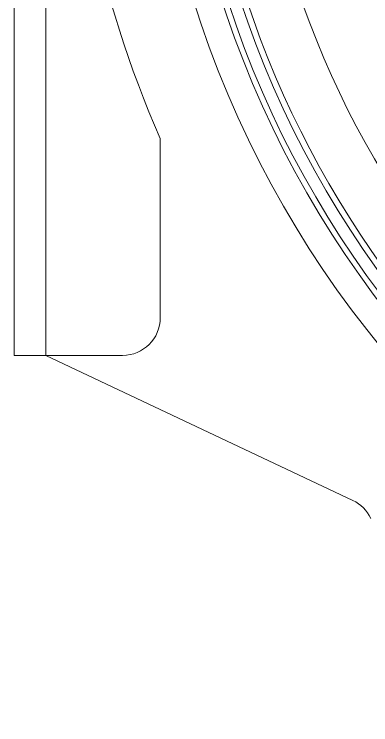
# Model space of a CAD drawing. Extents: x 7 to 113, y 1 to 87.
# Drawn here: x 45.142 to 46.326, y 33.393 to 35.75 of the extents above; entities that cross this region are included whole.
import ezdxf

# ---------------------------------------------------------------- set-up
doc = ezdxf.new("R2010")
doc.units = 0
doc.header["$MEASUREMENT"] = 0
doc.layers.add('OBJECT', color=7, linetype='CONTINUOUS')

msp = doc.modelspace()

# ---------------------------------------------------------------- linework, layer by layer
at = {"layer": 'OBJECT', "lineweight": 15}
for p, q in [((45.1423, 34.6182), (45.1423, 39.0182)), ((45.2472, 39.0182), (45.2472, 34.6182)), ((45.6272, 35.3378), (45.6272, 34.7432)), ((45.2472, 34.6182), (45.1423, 34.6182)), ((45.5022, 34.6182), (45.2472, 34.6182)), ((45.2472, 34.6182), (46.2666, 34.1374))]:
    msp.add_line(p, q, dxfattribs=at)
for centre, radius in [((49.0072, 36.8182), 3.425), ((49.0083, 36.8182), 3.3365)]:
    msp.add_circle(centre, radius, dxfattribs=at)
for centre, radius, start, end in [((49.0072, 36.8182), 3.69, 156.3466, 203.6534), ((49.0083, 36.8182), 3.318, 181.4161, 268.5839), ((49.0083, 36.8182), 3.278, 181.4334, 268.5666), ((49.0083, 36.8182), 3.258, 187.6201, 262.3799), ((49.0083, 36.8182), 3.0863, 187.827, 262.173), ((45.5022, 34.7432), 0.125, 270, 0), ((46.2133, 34.0243), 0.125, 25.2532, 64.7468)]:
    msp.add_arc(centre, radius, start, end, dxfattribs=at)

doc.saveas('drawing.dxf')
